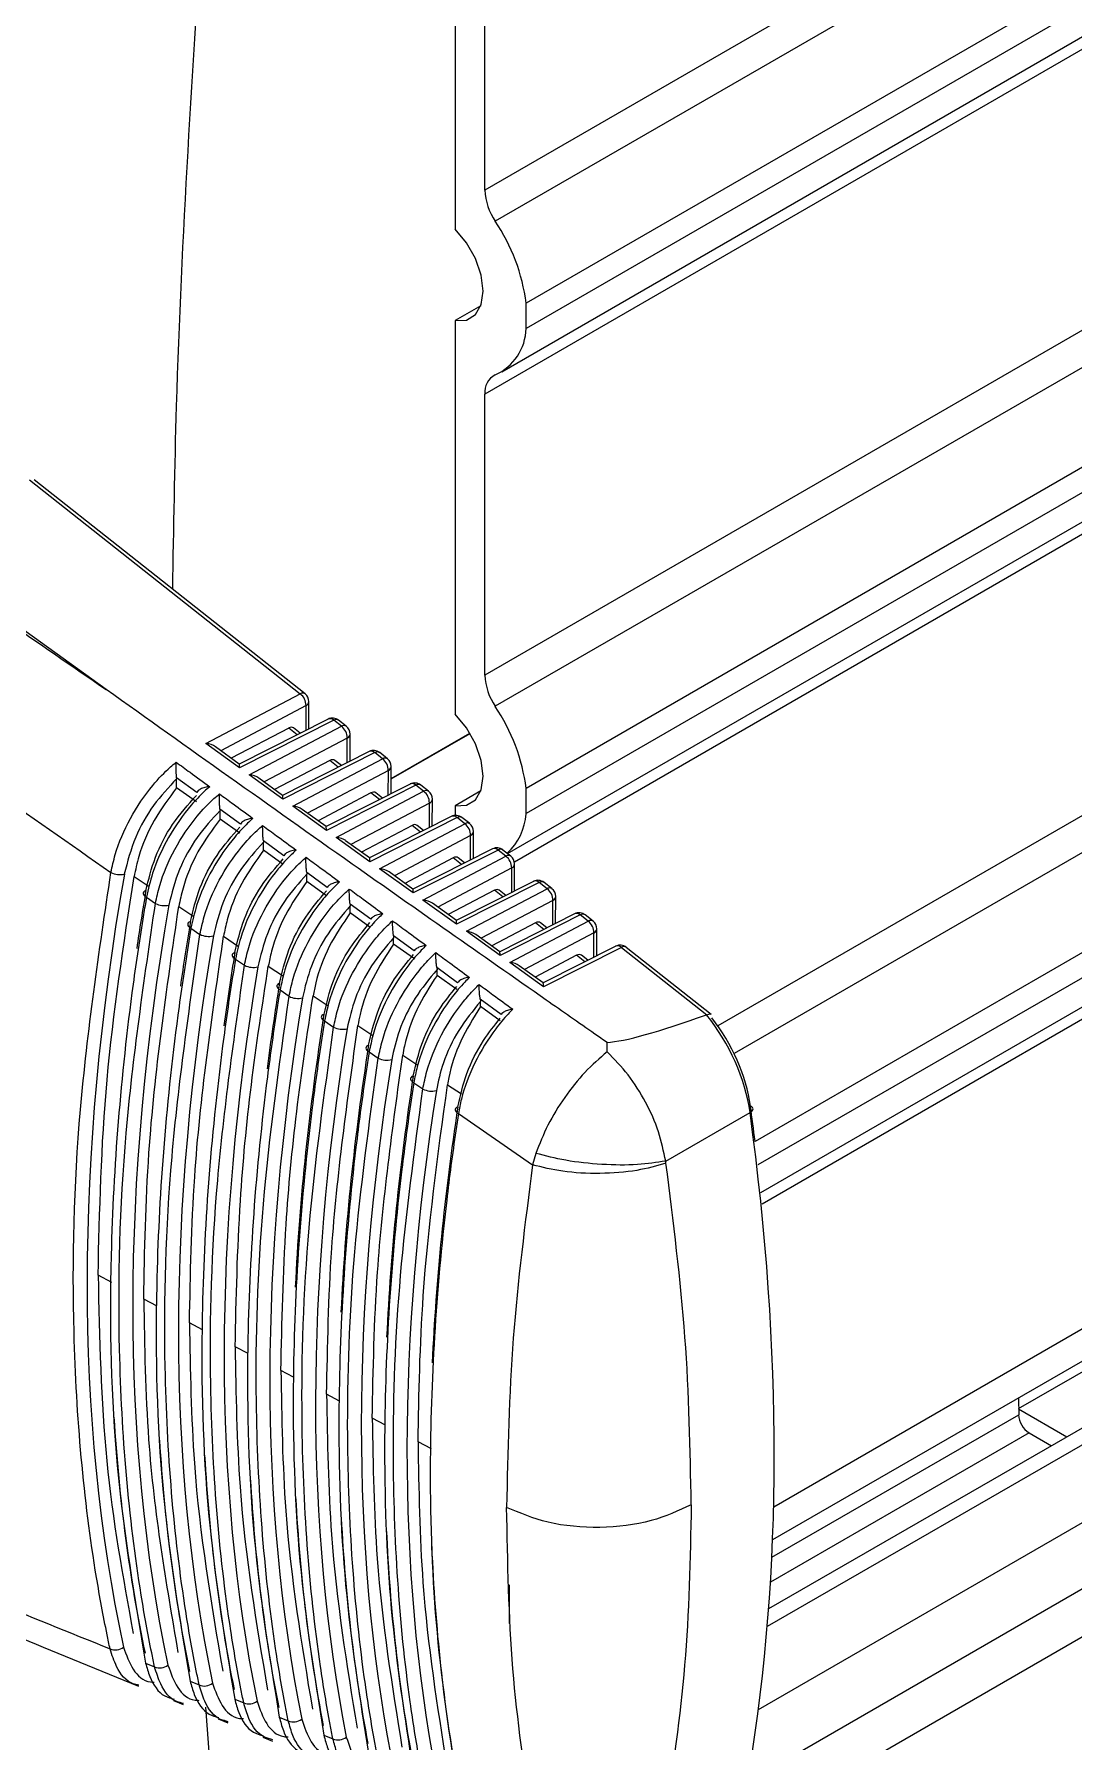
# Model space of a CAD drawing. Extents: x 7 to 135, y 3 to 97.
# Drawn here: x 19.699 to 20.749, y 7.567 to 9.292 of the extents above; entities that cross this region are included whole.
import ezdxf

# ---------------------------------------------------------------- set-up
doc = ezdxf.new("R2010")
doc.units = 0
doc.header["$MEASUREMENT"] = 0
doc.layers.add('OBJECT', color=7, linetype='CONTINUOUS')

msp = doc.modelspace()

# ---------------------------------------------------------------- linework, layer by layer
at = {"layer": 'OBJECT'}
for p, q in [((22.2294, 10.3323), (20.1542, 9.1343)), ((22.2309, 10.2957), (20.1647, 9.1029)), ((22.2413, 10.2008), (20.1959, 9.02)), ((22.2338, 10.171), (20.1959, 8.9945)), ((20.1713, 8.9508), (22.194, 10.1185)), ((22.1692, 10.0916), (20.1542, 8.9284)), ((22.1292, 9.7845), (20.1542, 8.6444)), ((22.1384, 9.7524), (20.1647, 8.613)), ((22.168, 9.6685), (20.1959, 8.5301)), ((22.168, 9.643), (20.1959, 8.5046)), ((20.1772, 8.4642), (22.1447, 9.6001)), ((22.1292, 9.5786), (20.1841, 8.4557)), ((20.1542, 9.1343), (20.1542, 9.3185)), ((22.1692, 9.3177), (20.3895, 8.2903)), ((20.1242, 9.3012), (20.1242, 9.0949)), ((22.1855, 9.2897), (20.4059, 8.2624)), ((22.2338, 9.2166), (20.4271, 8.1736)), ((22.2413, 9.1954), (20.43, 8.1498)), ((20.433, 8.122), (22.235, 9.1623)), ((22.2294, 9.1465), (20.4342, 8.1102)), ((20.1959, 8.9945), (20.1959, 9.02)), ((20.15, 9.0174), (20.1242, 9.0025)), ((20.1242, 9.0025), (20.1242, 8.605)), ((20.1542, 8.6444), (20.1542, 8.9284)), ((22.3821, 8.9221), (20.446, 7.8044)), ((22.4017, 8.9008), (20.4448, 7.7711)), ((20.6932, 7.9038), (22.4043, 8.8916)), ((19.6942, 8.8416), (19.9678, 8.6256)), ((19.9727, 8.6256), (19.699, 8.8417)), ((19.7717, 8.63), (19.5677, 8.777)), ((19.8725, 8.5754), (19.9678, 8.6256)), ((19.9737, 8.6137), (19.8874, 8.5682)), ((19.9737, 8.5889), (19.9737, 8.6137)), ((19.9765, 8.5903), (19.9765, 8.6178)), ((19.9561, 8.5911), (19.8981, 8.5606)), ((19.9958, 8.6001), (19.9062, 8.5547)), ((20.0016, 8.5989), (19.9065, 8.5509)), ((19.9163, 8.5438), (20.0093, 8.5928)), ((19.9647, 8.5843), (19.9561, 8.5911)), ((19.9678, 8.5859), (19.961, 8.5912)), ((20.0093, 8.5928), (20.0016, 8.5989)), ((20.0143, 8.5928), (20.0065, 8.599)), ((19.9065, 8.5509), (19.8725, 8.5754)), ((19.9062, 8.5547), (19.8821, 8.5721)), ((20.0152, 8.5809), (19.9313, 8.5367)), ((20.0152, 8.5561), (20.0152, 8.5809)), ((20.0181, 8.5576), (20.0181, 8.585)), ((20.0596, 8.54), (20.1391, 8.5859)), ((20.0596, 8.5397), (20.1392, 8.5857)), ((19.9976, 8.5583), (19.9419, 8.529)), ((20.0373, 8.5673), (19.95, 8.5231)), ((20.0431, 8.5662), (19.9503, 8.5193)), ((19.9602, 8.5122), (20.0509, 8.56)), ((20.0062, 8.5516), (19.9976, 8.5583)), ((20.0093, 8.5531), (20.0026, 8.5584)), ((20.0509, 8.56), (20.0431, 8.5662)), ((20.0558, 8.56), (20.048, 8.5662)), ((19.8634, 8.526), (19.8429, 8.5409)), ((19.8429, 8.5308), (19.8429, 8.5398)), ((19.9503, 8.5193), (19.9163, 8.5438)), ((19.95, 8.5231), (19.9259, 8.5405)), ((20.0568, 8.5481), (19.9751, 8.5051)), ((20.0567, 8.5234), (20.0568, 8.5481)), ((20.0596, 8.5248), (20.0596, 8.5522)), ((19.8629, 8.5164), (19.8429, 8.5308)), ((20.0392, 8.5255), (19.9858, 8.4974)), ((20.0788, 8.5345), (19.9938, 8.4916)), ((20.0846, 8.5334), (19.9942, 8.4877)), ((20.004, 8.4806), (20.0924, 8.5272)), ((20.0477, 8.5188), (20.0392, 8.5255)), ((20.0508, 8.5203), (20.0441, 8.5256)), ((20.0924, 8.5272), (20.0846, 8.5334)), ((20.0974, 8.5273), (20.0895, 8.5334)), ((20.15, 8.5275), (20.1242, 8.5126)), ((20.1959, 8.5046), (20.1959, 8.5301)), ((19.9073, 8.494), (19.8867, 8.5091)), ((19.8868, 8.4992), (19.8868, 8.5078)), ((19.9942, 8.4877), (19.9602, 8.5122)), ((19.9939, 8.4915), (19.9698, 8.5089)), ((20.0983, 8.5153), (20.0189, 8.4735)), ((20.0983, 8.4906), (20.0983, 8.5153)), ((20.1011, 8.4921), (20.1012, 8.5194)), ((20.1242, 8.5126), (20.1242, 8.5028)), ((19.9067, 8.4848), (19.8868, 8.4992)), ((20.0807, 8.4928), (20.0296, 8.4658)), ((20.1203, 8.5018), (20.0377, 8.46)), ((20.1261, 8.5006), (20.038, 8.4561)), ((20.0479, 8.449), (20.1339, 8.4944)), ((20.0892, 8.486), (20.0807, 8.4928)), ((20.0923, 8.4876), (20.0857, 8.4928)), ((20.1339, 8.4944), (20.1261, 8.5006)), ((20.1389, 8.4945), (20.131, 8.5007)), ((20.1427, 8.4593), (20.1427, 8.4866)), ((19.9512, 8.4621), (19.9305, 8.4771)), ((19.9306, 8.4676), (19.9306, 8.4757)), ((20.038, 8.4561), (20.004, 8.4806)), ((20.0377, 8.46), (20.0136, 8.4773)), ((20.1398, 8.4826), (20.0628, 8.4419)), ((20.1618, 8.469), (20.0815, 8.4284)), ((20.1676, 8.4679), (20.0818, 8.4245)), ((20.1398, 8.4579), (20.1398, 8.4826)), ((20.1755, 8.4616), (20.1676, 8.4679)), ((20.1804, 8.4617), (20.1725, 8.4679)), ((19.9506, 8.4532), (19.9306, 8.4676)), ((20.1222, 8.46), (20.0734, 8.4342)), ((20.0917, 8.4174), (20.1755, 8.4616)), ((20.1307, 8.4533), (20.1222, 8.46)), ((20.1338, 8.4548), (20.1272, 8.46)), ((20.1842, 8.4266), (20.1842, 8.4538)), ((19.7999, 8.4411), (19.8152, 8.4309)), ((19.9951, 8.4301), (19.9743, 8.4452)), ((19.9744, 8.436), (19.9744, 8.4436)), ((19.9944, 8.4216), (19.9744, 8.436)), ((20.0818, 8.4245), (20.0479, 8.449)), ((20.0816, 8.4284), (20.0574, 8.4458)), ((20.1814, 8.4498), (20.1066, 8.4103)), ((20.2033, 8.4362), (20.1253, 8.3968)), ((20.2091, 8.4351), (20.1257, 8.3929)), ((20.1813, 8.4251), (20.1814, 8.4498)), ((20.217, 8.4288), (20.2091, 8.4351)), ((20.222, 8.4289), (20.214, 8.4352)), ((19.8125, 8.4203), (19.8215, 8.414)), ((20.1257, 8.3929), (20.0917, 8.4174)), ((20.1638, 8.4272), (20.1173, 8.4026)), ((20.1355, 8.3859), (20.217, 8.4288)), ((20.2229, 8.417), (20.1504, 8.3787)), ((20.1722, 8.4205), (20.1638, 8.4272)), ((20.1753, 8.4221), (20.1687, 8.4272)), ((20.2229, 8.3924), (20.2229, 8.417)), ((20.2257, 8.3938), (20.2258, 8.421)), ((19.8451, 8.4109), (19.8603, 8.4007)), ((20.0389, 8.3981), (20.0181, 8.4132)), ((20.0183, 8.4045), (20.0183, 8.4115)), ((20.0382, 8.3901), (20.0183, 8.4045)), ((20.1254, 8.3968), (20.1013, 8.4142)), ((20.2448, 8.4035), (20.1692, 8.3652)), ((20.2506, 8.4023), (20.1695, 8.3614)), ((20.2586, 8.396), (20.2506, 8.4023)), ((20.2635, 8.3961), (20.2555, 8.4024)), ((19.8574, 8.389), (19.8665, 8.3827)), ((20.1695, 8.3614), (20.1355, 8.3859)), ((20.1692, 8.3652), (20.1451, 8.3826)), ((20.2053, 8.3944), (20.1611, 8.3711)), ((20.1794, 8.3543), (20.2586, 8.396)), ((20.2644, 8.3842), (20.1943, 8.3472)), ((20.2137, 8.3877), (20.2053, 8.3944)), ((20.2168, 8.3893), (20.2103, 8.3944)), ((20.2644, 8.3596), (20.2644, 8.3842)), ((20.2673, 8.3611), (20.2673, 8.3882)), ((19.8903, 8.3808), (19.9055, 8.3706)), ((20.0828, 8.366), (20.0619, 8.3812)), ((20.0621, 8.3729), (20.0621, 8.3793)), ((20.0821, 8.3585), (20.0621, 8.3729)), ((20.2863, 8.3707), (20.213, 8.3336)), ((20.2921, 8.3696), (20.2133, 8.3298)), ((20.2921, 8.3696), (20.3782, 8.3015)), ((20.3828, 8.3019), (20.297, 8.3696)), ((19.9024, 8.3578), (19.9115, 8.3515)), ((19.9355, 8.3507), (19.9507, 8.3406)), ((20.1267, 8.3339), (20.1057, 8.3492)), ((20.1059, 8.3413), (20.1059, 8.3471)), ((20.2133, 8.3298), (20.1794, 8.3543)), ((20.2131, 8.3336), (20.1889, 8.351)), ((20.2469, 8.3616), (20.2049, 8.3395)), ((20.2552, 8.355), (20.2469, 8.3616)), ((20.2583, 8.3565), (20.2518, 8.3616)), ((20.1259, 8.3269), (20.1059, 8.3413)), ((19.9474, 8.3266), (19.9565, 8.3202)), ((19.9807, 8.3206), (19.9959, 8.3106)), ((20.1706, 8.3018), (20.1496, 8.3172)), ((20.1498, 8.3097), (20.1498, 8.3149)), ((19.9924, 8.2953), (20.0015, 8.289)), ((20.1697, 8.2953), (20.1498, 8.3097)), ((20.3782, 8.3015), (20.378, 8.3014)), ((20.026, 8.2907), (20.0411, 8.2807)), ((20.0374, 8.2641), (20.0466, 8.2578)), ((20.2776, 8.2641), (20.2776, 8.2735)), ((20.0712, 8.2608), (20.0865, 8.2506)), ((20.0824, 8.2329), (20.0916, 8.2266)), ((20.1165, 8.2309), (20.1305, 8.2217)), ((20.1275, 8.2017), (20.2024, 8.15)), ((20.3368, 8.1537), (20.422, 8.2029)), ((20.2057, 8.1615), (20.2024, 8.15)), ((20.3371, 8.1516), (20.3368, 8.1537)), ((19.7776, 8.0311), (19.7636, 8.0384)), ((19.8234, 8.0072), (19.8097, 8.0144)), ((19.8692, 7.9834), (19.8559, 7.9903)), ((19.915, 7.9595), (19.902, 7.9663)), ((19.9608, 7.9356), (19.9482, 7.9422)), ((20.0073, 7.9114), (19.9944, 7.9182)), ((20.693, 7.9144), (20.6933, 7.8975)), ((20.6932, 7.9034), (20.7418, 7.8752)), ((20.0538, 7.8872), (20.0405, 7.8941)), ((20.7982, 7.8907), (20.4393, 7.6836)), ((20.7731, 7.8932), (20.4408, 7.7014)), ((20.444, 7.7536), (20.6933, 7.8975)), ((20.1003, 7.863), (20.0867, 7.8701)), ((20.7038, 7.8793), (20.4426, 7.7285)), ((20.7038, 7.8793), (20.7263, 7.8663)), ((20.4304, 7.5999), (20.8659, 7.8514)), ((20.4178, 7.5258), (20.8648, 7.7838)), ((20.0677, 7.2753), (20.8337, 7.7176)), ((20.1792, 7.6869), (20.1792, 7.7258)), ((19.8116, 7.6466), (19.8207, 7.6429)), ((19.8566, 7.6284), (19.8657, 7.6247)), ((19.8399, 7.6089), (19.8495, 7.605)), ((19.9016, 7.6102), (19.9107, 7.6066)), ((19.8847, 7.4307), (19.8725, 7.6022)), ((19.885, 7.5904), (19.8946, 7.5865)), ((19.9466, 7.5921), (19.9557, 7.5884)), ((19.9301, 7.572), (19.9397, 7.568)), ((19.9916, 7.5739), (20.0007, 7.5702))]:
    msp.add_line(p, q, dxfattribs=at)
at = {"layer": 'OBJECT', "flags": 128}
for points in [[(20.1242, 9.0025), (20.1356, 9.003), (20.1447, 9.0086), (20.1505, 9.0187), (20.1524, 9.0324), (20.1505, 9.0484), (20.1447, 9.0651), (20.1356, 9.0812), (20.1242, 9.0949)], [(20.1242, 8.5126), (20.1356, 8.5131), (20.1447, 8.5187), (20.1505, 8.5288), (20.1524, 8.5424), (20.1505, 8.5584), (20.1447, 8.5752), (20.1356, 8.5912), (20.1242, 8.605)], [(19.8119, 8.4268), (19.8106, 8.4263), (19.8097, 8.4256), (19.8092, 8.4248), (19.8091, 8.4239), (19.8094, 8.423), (19.8101, 8.422), (19.8111, 8.4211), (19.8125, 8.4203)], [(19.8568, 8.3956), (19.8556, 8.395), (19.8547, 8.3943), (19.8542, 8.3935), (19.8541, 8.3927), (19.8543, 8.3917), (19.855, 8.3908), (19.8561, 8.3899), (19.8574, 8.389)], [(19.9018, 8.3644), (19.9006, 8.3638), (19.8997, 8.3631), (19.8991, 8.3623), (19.899, 8.3614), (19.8993, 8.3605), (19.9, 8.3595), (19.901, 8.3586), (19.9024, 8.3578)], [(19.9468, 8.3332), (19.9455, 8.3326), (19.9447, 8.3319), (19.9441, 8.3311), (19.944, 8.3302), (19.9443, 8.3293), (19.945, 8.3283), (19.946, 8.3274), (19.9474, 8.3266)], [(19.9918, 8.302), (19.9905, 8.3014), (19.9897, 8.3007), (19.9891, 8.2999), (19.989, 8.299), (19.9893, 8.298), (19.99, 8.2971), (19.991, 8.2962), (19.9924, 8.2953)], [(20.0368, 8.2708), (20.0356, 8.2702), (20.0347, 8.2695), (20.0342, 8.2687), (20.034, 8.2678), (20.0343, 8.2668), (20.035, 8.2659), (20.036, 8.265), (20.0374, 8.2641)], [(20.0819, 8.2396), (20.0806, 8.2391), (20.0797, 8.2383), (20.0792, 8.2375), (20.0791, 8.2366), (20.0794, 8.2356), (20.08, 8.2347), (20.0811, 8.2338), (20.0824, 8.2329)], [(20.422, 8.2029), (20.4232, 8.2037), (20.4241, 8.2046), (20.4247, 8.2055), (20.425, 8.2064), (20.4249, 8.2072), (20.4244, 8.208), (20.4236, 8.2088), (20.4225, 8.2093)], [(20.1269, 8.2085), (20.1257, 8.2079), (20.1248, 8.2072), (20.1243, 8.2063), (20.1241, 8.2054), (20.1244, 8.2045), (20.1251, 8.2035), (20.1261, 8.2026), (20.1275, 8.2017)]]:
    msp.add_lwpolyline(points, dxfattribs=at)
at = {"layer": 'OBJECT'}
for centre, radius, start, end in [((20.2136, 9.1366), 0.0594, 182.2569, 214.5658), ((20.0063, 8.9959), 0.1911, 7.2609, 34.0711), ((20.1432, 8.9959), 0.0527, 293.9676, 358.5322), ((20.173, 8.9307), 0.0189, 116.0881, 187.1141), ((20.2136, 8.6467), 0.0594, 182.2569, 214.5658), ((19.9703, 8.6218), 0.00458, 57.7417, 123.2928), ((19.9588, 8.6137), 0.0148, 359.9389, 52.9036), ((19.9665, 8.6178), 0.01, 359.9378, 51.7087), ((19.9716, 8.6182), 0.00492, 294.4234, 354.9195), ((20.0063, 8.5059), 0.1911, 7.2609, 34.0711), ((20.0003, 8.5911), 0.01, 51.7087, 116.8251), ((19.9978, 8.5951), 0.00537, 45.8834, 112.0816), ((20.0041, 8.5951), 0.00458, 57.7417, 123.2928), ((20.0118, 8.589), 0.00458, 57.7417, 123.2928), ((20.0004, 8.581), 0.0148, 359.9389, 52.9036), ((20.0081, 8.585), 0.01, 359.9378, 51.7087), ((20.0132, 8.5854), 0.00492, 294.4234, 354.9195), ((20.0418, 8.5584), 0.01, 51.7087, 116.8251), ((20.0393, 8.5623), 0.00537, 45.8834, 112.0816), ((20.0456, 8.5623), 0.00458, 57.7417, 123.2928), ((20.0534, 8.5562), 0.00458, 57.7417, 123.2928), ((20.0419, 8.5482), 0.0148, 359.9389, 52.9036), ((20.0496, 8.5522), 0.01, 359.9378, 51.7087), ((20.0547, 8.5526), 0.00492, 294.4234, 354.9195), ((20.0833, 8.5256), 0.01, 51.7087, 116.8251), ((20.0808, 8.5296), 0.00537, 45.8834, 112.0816), ((20.0871, 8.5296), 0.00458, 57.7417, 123.2928), ((20.0949, 8.5234), 0.00458, 57.7417, 123.2928), ((20.0834, 8.5154), 0.0148, 359.9389, 52.9036), ((20.0912, 8.5194), 0.01, 359.9378, 51.7087), ((20.0963, 8.5198), 0.00492, 294.4234, 354.9195), ((20.1248, 8.4928), 0.01, 51.7087, 116.8251), ((20.1367, 8.5084), 0.0593, 312.3768, 356.2662), ((20.1223, 8.4968), 0.00537, 45.8834, 112.0816), ((20.1286, 8.4968), 0.00458, 57.7417, 123.2928), ((20.1365, 8.4906), 0.00458, 57.7417, 123.2928), ((20.125, 8.4826), 0.0148, 359.9389, 52.9036), ((20.1327, 8.4866), 0.01, 359.9378, 51.7087), ((20.1378, 8.487), 0.00492, 294.4234, 354.9195), ((20.1663, 8.4601), 0.01, 51.7087, 116.8251), ((20.1638, 8.464), 0.00537, 45.8834, 112.0816), ((20.1701, 8.464), 0.00458, 57.7417, 123.2928), ((20.178, 8.4578), 0.00458, 57.7417, 123.2928), ((20.1665, 8.4498), 0.0148, 359.9389, 52.9036), ((20.1742, 8.4538), 0.01, 359.9378, 51.7087), ((20.1793, 8.4542), 0.00492, 294.4234, 354.9195), ((19.7856, 8.4625), 0.0195, 242.4113, 283.3528), ((20.2078, 8.4273), 0.01, 51.7087, 116.8251), ((20.2053, 8.4313), 0.00537, 45.8834, 112.0816), ((20.2116, 8.4313), 0.00458, 57.7417, 123.2928), ((20.2195, 8.425), 0.00458, 57.7417, 123.2928), ((20.2081, 8.417), 0.0148, 359.9389, 52.9036), ((20.2158, 8.421), 0.01, 359.9378, 51.7087), ((20.2209, 8.4214), 0.00492, 294.4234, 354.9195), ((19.8305, 8.4312), 0.0194, 242.4396, 283.5774), ((20.2493, 8.3945), 0.01, 51.7087, 116.8251), ((20.2468, 8.3985), 0.00537, 45.8834, 112.0816), ((20.2531, 8.3985), 0.00458, 57.7417, 123.2928), ((19.8754, 8.3999), 0.0193, 242.468, 283.8021), ((20.2611, 8.3922), 0.00458, 57.7417, 123.2928), ((20.2496, 8.3842), 0.0148, 359.9389, 52.9036), ((20.2573, 8.3882), 0.01, 359.9378, 51.7087), ((20.2624, 8.3887), 0.00492, 294.4234, 354.9195), ((20.2908, 8.3618), 0.01, 51.7087, 116.8251), ((20.2883, 8.3656), 0.00552, 46.9132, 111.0518), ((20.2946, 8.3656), 0.00473, 58.9192, 122.1153), ((19.9204, 8.3685), 0.0192, 242.4966, 284.0268), ((19.9653, 8.3372), 0.0192, 242.5254, 284.2516), ((20.0103, 8.3059), 0.0191, 242.5544, 284.4765), ((20.0553, 8.2746), 0.019, 242.5835, 284.7015), ((20.1003, 8.2433), 0.0189, 242.6129, 284.9265), ((20.7163, 7.8987), 0.0231, 183.1481, 237.2648), ((19.781, 7.6733), 0.0132, 246.563, 308.7848), ((19.8259, 7.6551), 0.0132, 246.531, 308.613), ((19.871, 7.6369), 0.0133, 246.499, 308.4404), ((19.916, 7.6188), 0.0133, 246.4667, 308.2671), ((19.961, 7.6006), 0.0133, 246.4344, 308.0931), ((20.0061, 7.5825), 0.0134, 246.4019, 307.9183)]:
    msp.add_arc(centre, radius, start, end, dxfattribs=at)
for centre, major_axis, ratio, start_param, end_param in [((18.1851, 11.666), (13.5326, -9.6672), 0.0947, 4.88167, 4.897182), ((19.9557, 8.5827), (0.00495, 0.00879), 0.567388, 6.19444, 7.004698), ((19.8713, 8.5676), (0.0141, -0.001), 0.559131, 0.734034, 1.521546), ((19.9053, 8.5431), (0.0009, 0.0117), 0.072543, 5.451595, 6.239108), ((19.9972, 8.5499), (0.00495, 0.00879), 0.567388, 6.19444, 7.004698), ((19.9151, 8.536), (0.0141, -0.001), 0.559131, 0.734034, 1.521546), ((19.9491, 8.5115), (0.0009, 0.0117), 0.072543, 5.451595, 6.239108), ((20.0387, 8.5171), (0.00495, 0.00879), 0.567388, 6.19444, 7.004698), ((19.9589, 8.5044), (0.0141, -0.001), 0.559131, 0.734034, 1.521546), ((19.9929, 8.4799), (0.0009, 0.0117), 0.072543, 5.451595, 6.239108), ((20.0803, 8.4843), (0.00495, 0.00879), 0.567388, 6.19444, 7.004698), ((20.0028, 8.4728), (0.0141, -0.001), 0.559131, 0.734034, 1.521546), ((20.0368, 8.4483), (0.0009, 0.0117), 0.072543, 5.451595, 6.239108), ((20.1218, 8.4515), (0.00495, 0.00879), 0.567388, 6.19444, 7.004698), ((21.3342, 8.9294), (1.1254, 1.9108), 0.581674, 2.143779, 2.57857), ((20.0466, 8.4412), (0.0141, -0.001), 0.559131, 0.734034, 1.521546), ((21.3298, 8.9337), (1.0961, 1.9271), 0.571597, 2.137942, 2.167888), ((20.0806, 8.4167), (0.0009, 0.0117), 0.072543, 5.451595, 6.239108), ((20.0904, 8.4096), (0.0141, -0.001), 0.559131, 0.734034, 1.521546), ((20.1634, 8.4187), (0.00495, 0.00879), 0.567388, 6.19444, 7.004698), ((21.378, 8.9041), (1.1238, 1.908), 0.581674, 2.147142, 2.575207), ((21.3736, 8.9083), (1.0945, 1.9243), 0.571597, 2.141307, 2.174797), ((20.1244, 8.3851), (0.0009, 0.0117), 0.072543, 5.451595, 6.239108), ((20.1343, 8.378), (0.0141, -0.001), 0.559131, 0.734034, 1.521546), ((20.2049, 8.3859), (0.00495, 0.00879), 0.567388, 6.19444, 7.004698), ((21.4219, 8.8787), (1.1221, 1.9052), 0.581674, 2.150513, 2.571836), ((21.4174, 8.8829), (1.0929, 1.9214), 0.571597, 2.144679, 2.182817), ((20.1683, 8.3536), (0.0009, 0.0117), 0.072543, 5.451595, 6.239108), ((21.4657, 8.8533), (1.1205, 1.9024), 0.581674, 2.153892, 2.568457), ((20.1781, 8.3465), (0.0141, -0.001), 0.559131, 0.734034, 1.521546), ((20.2464, 8.3531), (0.00495, 0.00879), 0.567388, 6.19444, 7.004698), ((21.4613, 8.8575), (1.0913, 1.9186), 0.571597, 2.14806, 2.192557), ((20.2121, 8.322), (0.0009, 0.0117), 0.072543, 5.451595, 6.239108), ((21.5095, 8.828), (1.1188, 1.8996), 0.581674, 2.157279, 2.56507), ((21.5051, 8.8322), (1.0897, 1.9158), 0.571597, 2.151449, 2.296721), ((21.8724, 9.119), (1.6103, 0.8416), 0.05108, 3.256335, 3.497449), ((20.3426, 8.2359), (-0.0558, 0.1063), 0.548855, 4.129555, 5.066175), ((20.35, 8.2397), (-0.0508, 0.0976), 0.546207, 4.13134, 5.052874), ((21.5534, 8.8026), (1.1172, 1.8968), 0.581674, 2.160674, 2.561674), ((21.549, 8.8068), (1.0881, 1.913), 0.571597, 2.154846, 2.297144), ((21.5972, 8.7772), (1.1155, 1.894), 0.581674, 2.164077, 2.558271), ((21.5928, 8.7814), (1.0864, 1.9101), 0.571597, 2.158252, 2.297753), ((21.6411, 8.7518), (1.1139, 1.8912), 0.581674, 2.167489, 2.554859), ((18.9465, 8.828), (-1.0352, 1.9881), 0.546207, 4.113179, 4.13134), ((21.6366, 8.756), (1.0848, 1.9073), 0.571597, 2.161665, 2.298704), ((18.9391, 8.8241), (-1.0402, 1.9968), 0.546349, 3.767737, 4.131246), ((21.3298, 8.9337), (1.0961, 1.9271), 0.571597, 2.423195, 2.566972), ((21.3736, 8.9083), (1.0945, 1.9243), 0.571597, 2.422937, 2.563608), ((21.4174, 8.8829), (1.0929, 1.9214), 0.571597, 2.417818, 2.560235), ((21.4613, 8.8575), (1.0913, 1.9186), 0.571597, 2.417501, 2.556854), ((21.5051, 8.8322), (1.0897, 1.9158), 0.571597, 2.414715, 2.553465), ((21.549, 8.8068), (1.0881, 1.913), 0.571597, 2.413038, 2.550068), ((21.5928, 8.7814), (1.0864, 1.9101), 0.571597, 2.406075, 2.546663), ((21.6366, 8.756), (1.0848, 1.9073), 0.571597, 2.402273, 2.543249)]:
    msp.add_ellipse(centre, major_axis=major_axis, ratio=ratio, start_param=start_param, end_param=end_param, dxfattribs=at)
for points, knots in [([(19.839, 8.7312), (19.84, 8.7927), (19.8438, 9.0233), (19.8593, 9.26), (19.8707, 9.4336)], [0, 0, 0, 0, 0.26681, 1, 1, 1, 1]), ([(19.4803, 8.6519), (19.5377, 8.6118), (19.6363, 8.5429), (19.7352, 8.4741), (19.7766, 8.4453)], [0, 0, 0, 0, 0.581449, 1, 1, 1, 1]), ([(20.2776, 8.2735), (20.2735, 8.2763), (20.253, 8.2906), (20.1671, 8.3506), (20.0018, 8.4662), (19.8544, 8.5712), (19.7717, 8.63)], [0, 0, 0, 0, 0.024148, 0.120739, 0.507103, 1, 1, 1, 1]), ([(19.7766, 8.4453), (19.7779, 8.4512), (19.7818, 8.4692), (19.7952, 8.5004), (19.8156, 8.5306), (19.8324, 8.5482), (19.8405, 8.555), (19.8424, 8.5566)], [0, 0, 0, 0, 0.147376, 0.444496, 0.741154, 0.940222, 1, 1, 1, 1]), ([(19.8429, 8.5409), (19.8428, 8.5419), (19.8426, 8.5442), (19.8424, 8.5485), (19.8423, 8.5528), (19.8424, 8.5555), (19.8424, 8.5566), (19.8424, 8.5566)], [0, 0, 0, 0, 0.192792, 0.429646, 0.749305, 0.992256, 1, 1, 1, 1]), ([(19.8424, 8.5566), (19.8471, 8.5532), (19.8584, 8.5449), (19.8697, 8.5367), (19.8763, 8.5318)], [0, 0, 0, 0, 0.412557, 1, 1, 1, 1]), ([(19.8429, 8.5398), (19.8349, 8.5312), (19.8187, 8.5141), (19.7993, 8.4796), (19.7933, 8.456), (19.7901, 8.4436)], [0, 0, 0, 0, 0.320862, 0.641681, 1, 1, 1, 1]), ([(19.8429, 8.5409), (19.8429, 8.5409), (19.8429, 8.5405), (19.8429, 8.5401), (19.8429, 8.5398)], [0, 0, 0, 0, 0.020265, 1, 1, 1, 1]), ([(19.8429, 8.5308), (19.8349, 8.5201), (19.819, 8.4987), (19.8054, 8.4666), (19.8014, 8.4478), (19.7999, 8.4411)], [0, 0, 0, 0, 0.390004, 0.779955, 1, 1, 1, 1]), ([(19.8119, 8.4268), (19.8146, 8.4381), (19.82, 8.4606), (19.8382, 8.4954), (19.8545, 8.5137), (19.8629, 8.523)], [0, 0, 0, 0, 0.327832, 0.655734, 1, 1, 1, 1]), ([(19.8763, 8.5318), (19.8745, 8.5302), (19.8681, 8.5246), (19.8532, 8.5089), (19.8338, 8.4812), (19.8188, 8.4483), (19.8143, 8.4283), (19.8125, 8.4203)], [0, 0, 0, 0, 0.059553, 0.208066, 0.505163, 0.802607, 1, 1, 1, 1]), ([(19.8215, 8.414), (19.8228, 8.4199), (19.8267, 8.4379), (19.84, 8.4691), (19.8601, 8.499), (19.8765, 8.5164), (19.8843, 8.523), (19.8861, 8.5246)], [0, 0, 0, 0, 0.148954, 0.449261, 0.7491, 0.940502, 1, 1, 1, 1]), ([(19.8763, 8.5318), (19.8763, 8.5318), (19.8746, 8.5317), (19.8713, 8.5312), (19.8675, 8.5297), (19.8646, 8.5279), (19.8638, 8.5266), (19.8634, 8.526)], [0, 0, 0, 0, 0.0079767, 0.2990998, 0.6029168, 0.8007023, 1, 1, 1, 1]), ([(19.8861, 8.5246), (19.8908, 8.5212), (19.9021, 8.5129), (19.9134, 8.5047), (19.92, 8.4998)], [0, 0, 0, 0, 0.412528, 1, 1, 1, 1]), ([(19.8867, 8.5091), (19.8866, 8.5101), (19.8864, 8.5124), (19.8861, 8.5168), (19.8861, 8.521), (19.8861, 8.5236), (19.8861, 8.5246), (19.8861, 8.5246)], [0, 0, 0, 0, 0.197188, 0.440796, 0.768919, 0.992188, 1, 1, 1, 1]), ([(19.8868, 8.5078), (19.8787, 8.4991), (19.8627, 8.4817), (19.8438, 8.4475), (19.838, 8.4243), (19.835, 8.4123)], [0, 0, 0, 0, 0.324747, 0.649448, 1, 1, 1, 1]), ([(19.8867, 8.5091), (19.8867, 8.509), (19.8867, 8.5086), (19.8868, 8.5081), (19.8868, 8.5078)], [0, 0, 0, 0, 0.098577, 1, 1, 1, 1]), ([(19.8868, 8.4992), (19.8789, 8.4884), (19.8631, 8.4668), (19.8502, 8.4352), (19.8464, 8.417), (19.8451, 8.4109)], [0, 0, 0, 0, 0.397554, 0.795054, 1, 1, 1, 1]), ([(19.8568, 8.3956), (19.8595, 8.4068), (19.8649, 8.4294), (19.8828, 8.4638), (19.8987, 8.4819), (19.9067, 8.491)], [0, 0, 0, 0, 0.331872, 0.663815, 1, 1, 1, 1]), ([(19.92, 8.4998), (19.9182, 8.4982), (19.9119, 8.4925), (19.8971, 8.4766), (19.8779, 8.4488), (19.8634, 8.4162), (19.8591, 8.3966), (19.8574, 8.389)], [0, 0, 0, 0, 0.059276, 0.209421, 0.509831, 0.810598, 1, 1, 1, 1]), ([(19.8665, 8.3827), (19.8678, 8.3887), (19.8716, 8.4067), (19.8848, 8.4378), (19.9046, 8.4674), (19.9206, 8.4845), (19.928, 8.491), (19.9298, 8.4926)], [0, 0, 0, 0, 0.150605, 0.454244, 0.75741, 0.940779, 1, 1, 1, 1]), ([(19.92, 8.4998), (19.92, 8.4998), (19.9185, 8.4997), (19.9153, 8.4992), (19.9114, 8.4978), (19.9086, 8.496), (19.9077, 8.4947), (19.9073, 8.494)], [0, 0, 0, 0, 0.0080605, 0.2827252, 0.5938025, 0.7961233, 1, 1, 1, 1]), ([(19.9298, 8.4926), (19.9345, 8.4892), (19.9458, 8.4809), (19.9571, 8.4726), (19.9637, 8.4678)], [0, 0, 0, 0, 0.4124967, 1, 1, 1, 1]), ([(19.9305, 8.4771), (19.9304, 8.4782), (19.9301, 8.4805), (19.9299, 8.485), (19.9298, 8.4892), (19.9298, 8.4917), (19.9298, 8.4926), (19.9298, 8.4926)], [0, 0, 0, 0, 0.2018346, 0.4525474, 0.789382, 0.9921173, 1, 1, 1, 1]), ([(19.9306, 8.4757), (19.9226, 8.4669), (19.9067, 8.4493), (19.8884, 8.4153), (19.8829, 8.3927), (19.88, 8.3811)], [0, 0, 0, 0, 0.328834, 0.657619, 1, 1, 1, 1]), ([(19.9637, 8.4678), (19.962, 8.4662), (19.9557, 8.4604), (19.941, 8.4444), (19.9221, 8.4163), (19.908, 8.384), (19.9039, 8.3649), (19.9024, 8.3578)], [0, 0, 0, 0, 0.059002, 0.210856, 0.514734, 0.81898, 1, 1, 1, 1]), ([(19.9305, 8.4771), (19.9305, 8.4771), (19.9306, 8.4766), (19.9306, 8.4761), (19.9306, 8.4757)], [0, 0, 0, 0, 0.162033, 1, 1, 1, 1]), ([(19.9637, 8.4678), (19.9637, 8.4678), (19.9626, 8.4677), (19.9598, 8.4673), (19.9559, 8.466), (19.9526, 8.4642), (19.9516, 8.4627), (19.9512, 8.4621)], [0, 0, 0, 0, 0.00815, 0.206907, 0.537753, 0.791262, 1, 1, 1, 1]), ([(19.9306, 8.4676), (19.9228, 8.4567), (19.9073, 8.4349), (19.895, 8.4038), (19.8914, 8.3863), (19.8903, 8.3808)], [0, 0, 0, 0, 0.405542, 0.811028, 1, 1, 1, 1]), ([(19.9018, 8.3644), (19.9044, 8.3756), (19.9098, 8.3982), (19.9274, 8.4321), (19.9429, 8.4501), (19.9506, 8.4589)], [0, 0, 0, 0, 0.336123, 0.672318, 1, 1, 1, 1]), ([(19.9115, 8.3515), (19.9127, 8.3574), (19.9166, 8.3754), (19.9297, 8.4066), (19.9492, 8.4358), (19.9648, 8.4527), (19.9718, 8.459), (19.9736, 8.4606)], [0, 0, 0, 0, 0.152333, 0.459461, 0.766109, 0.941054, 1, 1, 1, 1]), ([(19.9743, 8.4452), (19.9742, 8.4463), (19.9739, 8.4487), (19.9736, 8.4532), (19.9735, 8.4573), (19.9736, 8.4597), (19.9736, 8.4605), (19.9736, 8.4606)], [0, 0, 0, 0, 0.2067476, 0.4649333, 0.8107217, 0.9920436, 1, 1, 1, 1]), ([(19.9736, 8.4606), (19.9782, 8.4572), (19.9895, 8.4489), (20.0008, 8.4406), (20.0075, 8.4357)], [0, 0, 0, 0, 0.412464, 1, 1, 1, 1]), ([(19.7757, 7.6611), (19.7747, 7.6659), (19.7697, 7.6896), (19.7509, 7.7913), (19.7353, 7.9649), (19.7409, 8.2048), (19.7646, 8.3647), (19.7766, 8.4453)], [0, 0, 0, 0, 0.020664, 0.10333, 0.434805, 0.715264, 1, 1, 1, 1]), ([(19.7636, 8.0384), (19.7651, 8.1036), (19.7682, 8.2338), (19.7894, 8.372), (19.7999, 8.441)], [0, 0, 0, 0, 0.500491, 1, 1, 1, 1]), ([(19.9744, 8.4436), (19.9665, 8.4347), (19.9507, 8.4169), (19.933, 8.3832), (19.9277, 8.361), (19.925, 8.3499)], [0, 0, 0, 0, 0.3331372, 0.6662238, 1, 1, 1, 1]), ([(19.9744, 8.436), (19.9668, 8.425), (19.9514, 8.403), (19.9399, 8.3725), (19.9365, 8.3556), (19.9355, 8.3507)], [0, 0, 0, 0, 0.414011, 0.827964, 1, 1, 1, 1]), ([(20.0075, 8.4357), (20.0058, 8.4341), (19.9995, 8.4283), (19.985, 8.4121), (19.9662, 8.3838), (19.9527, 8.3519), (19.9488, 8.3333), (19.9474, 8.3266)], [0, 0, 0, 0, 0.0587313, 0.2123743, 0.5198866, 0.8277774, 1, 1, 1, 1]), ([(19.9743, 8.4452), (19.9743, 8.4451), (19.9744, 8.4445), (19.9744, 8.444), (19.9744, 8.4436)], [0, 0, 0, 0, 0.214161, 1, 1, 1, 1]), ([(20.0075, 8.4357), (20.0074, 8.4357), (20.0064, 8.4356), (20.0037, 8.4352), (19.9999, 8.434), (19.9965, 8.4322), (19.9955, 8.4307), (19.9951, 8.4301)], [0, 0, 0, 0, 0.008242, 0.187016, 0.525647, 0.786187, 1, 1, 1, 1]), ([(19.8125, 8.4203), (19.8115, 8.4144), (19.8065, 8.3849), (19.7881, 8.2617), (19.773, 8.072), (19.7783, 7.842), (19.8005, 7.712), (19.8116, 7.6466)], [0, 0, 0, 0, 0.020946, 0.104745, 0.440757, 0.718361, 1, 1, 1, 1]), ([(19.9468, 8.3332), (19.9494, 8.3444), (19.9547, 8.3669), (19.972, 8.4005), (19.9871, 8.4182), (19.9944, 8.4268)], [0, 0, 0, 0, 0.340601, 0.681276, 1, 1, 1, 1]), ([(19.9565, 8.3202), (19.9577, 8.3262), (19.9615, 8.3441), (19.9746, 8.3753), (19.9937, 8.4042), (20.0089, 8.4208), (20.0156, 8.4269), (20.0173, 8.4285)], [0, 0, 0, 0, 0.1541433, 0.4649259, 0.7752227, 0.941326, 1, 1, 1, 1]), ([(20.0173, 8.4285), (20.022, 8.4251), (20.0333, 8.4168), (20.0446, 8.4085), (20.0512, 8.4036)], [0, 0, 0, 0, 0.41243, 1, 1, 1, 1]), ([(20.0181, 8.4132), (20.018, 8.4143), (20.0177, 8.4168), (20.0174, 8.4214), (20.0173, 8.4254), (20.0173, 8.4278), (20.0173, 8.4285), (20.0173, 8.4285)], [0, 0, 0, 0, 0.211945, 0.477991, 0.832968, 0.991967, 1, 1, 1, 1]), ([(19.8207, 7.6429), (19.8197, 7.6477), (19.8147, 7.6714), (19.7963, 7.7734), (19.7814, 7.9454), (19.7874, 8.1809), (19.8101, 8.3359), (19.8215, 8.414)], [0, 0, 0, 0, 0.021019, 0.105105, 0.442277, 0.719147, 1, 1, 1, 1]), ([(19.8097, 8.0144), (19.8106, 8.0632), (19.813, 8.191), (19.8328, 8.3269), (19.8451, 8.4109)], [0, 0, 0, 0, 0.38188, 1, 1, 1, 1]), ([(20.0183, 8.4115), (20.0104, 8.4024), (19.9948, 8.3844), (19.9776, 8.351), (19.9725, 8.3293), (19.97, 8.3187)], [0, 0, 0, 0, 0.3376749, 0.6752967, 1, 1, 1, 1]), ([(20.0183, 8.4045), (20.0107, 8.3933), (19.9956, 8.3711), (19.9847, 8.3412), (19.9816, 8.325), (19.9807, 8.3206)], [0, 0, 0, 0, 0.423011, 0.845963, 1, 1, 1, 1]), ([(20.0512, 8.4036), (20.0495, 8.402), (20.0434, 8.3961), (20.0289, 8.3797), (20.0104, 8.3512), (19.9974, 8.3198), (19.9937, 8.3016), (19.9924, 8.2953)], [0, 0, 0, 0, 0.058463, 0.213983, 0.525307, 0.837021, 1, 1, 1, 1]), ([(20.0181, 8.4132), (20.0182, 8.4131), (20.0182, 8.4125), (20.0182, 8.4119), (20.0183, 8.4115)], [0, 0, 0, 0, 0.25744, 1, 1, 1, 1]), ([(20.0512, 8.4036), (20.0511, 8.4036), (20.0503, 8.4035), (20.0476, 8.4031), (20.0439, 8.402), (20.0405, 8.4001), (20.0394, 8.3987), (20.0389, 8.3981)], [0, 0, 0, 0, 0.008339, 0.166404, 0.51297, 0.780848, 1, 1, 1, 1]), ([(19.8574, 8.389), (19.8564, 8.3831), (19.8516, 8.3537), (19.8335, 8.2306), (19.8191, 8.0434), (19.8247, 7.8182), (19.8459, 7.6919), (19.8566, 7.6284)], [0, 0, 0, 0, 0.021311, 0.106567, 0.448429, 0.72234, 1, 1, 1, 1]), ([(19.8657, 7.6247), (19.8647, 7.6295), (19.8598, 7.6533), (19.8417, 7.7556), (19.8276, 7.9258), (19.8339, 8.157), (19.8556, 8.3072), (19.8665, 8.3827)], [0, 0, 0, 0, 0.021386, 0.106942, 0.450006, 0.723153, 1, 1, 1, 1]), ([(19.9918, 8.302), (19.9944, 8.3132), (19.9996, 8.3357), (20.0166, 8.3688), (20.0313, 8.3864), (20.0382, 8.3946)], [0, 0, 0, 0, 0.345325, 0.690725, 1, 1, 1, 1]), ([(20.0015, 8.289), (20.0028, 8.2949), (20.0065, 8.3129), (20.0195, 8.3441), (20.0383, 8.3726), (20.053, 8.3889), (20.0593, 8.3948), (20.061, 8.3964)], [0, 0, 0, 0, 0.1560419, 0.4706578, 0.7847809, 0.941595, 1, 1, 1, 1]), ([(20.061, 8.3964), (20.0657, 8.393), (20.077, 8.3847), (20.0883, 8.3764), (20.0949, 8.3715)], [0, 0, 0, 0, 0.412394, 1, 1, 1, 1]), ([(20.0619, 8.3812), (20.0618, 8.3824), (20.0615, 8.3848), (20.0611, 8.3896), (20.061, 8.3935), (20.061, 8.3957), (20.061, 8.3964), (20.061, 8.3964)], [0, 0, 0, 0, 0.217446, 0.491759, 0.85615, 0.991886, 1, 1, 1, 1]), ([(19.8559, 7.9903), (19.8568, 8.0391), (19.8591, 8.165), (19.8785, 8.2988), (19.8903, 8.3808)], [0, 0, 0, 0, 0.387367, 1, 1, 1, 1]), ([(20.0621, 8.3793), (20.0543, 8.3702), (20.0388, 8.3519), (20.0223, 8.3189), (20.0174, 8.2976), (20.0151, 8.2875)], [0, 0, 0, 0, 0.3424657, 0.6848756, 1, 1, 1, 1]), ([(20.0621, 8.3729), (20.0547, 8.3616), (20.0398, 8.3392), (20.0296, 8.31), (20.0267, 8.2944), (20.026, 8.2907)], [0, 0, 0, 0, 0.432601, 0.86514, 1, 1, 1, 1]), ([(20.0949, 8.3715), (20.0933, 8.3699), (20.0872, 8.3639), (20.0729, 8.3473), (20.0546, 8.3187), (20.0421, 8.2876), (20.0386, 8.2699), (20.0374, 8.2641)], [0, 0, 0, 0, 0.058198, 0.215687, 0.5310141, 0.8467421, 1, 1, 1, 1]), ([(20.0619, 8.3812), (20.062, 8.3811), (20.0621, 8.3804), (20.0621, 8.3798), (20.0621, 8.3793)], [0, 0, 0, 0, 0.293665, 1, 1, 1, 1]), ([(20.0949, 8.3715), (20.0949, 8.3715), (20.0941, 8.3714), (20.0916, 8.371), (20.0879, 8.3699), (20.0844, 8.3681), (20.0833, 8.3666), (20.0828, 8.366)], [0, 0, 0, 0, 0.00844, 0.145047, 0.499694, 0.77523, 1, 1, 1, 1]), ([(19.9024, 8.3578), (19.9014, 8.3519), (19.8966, 8.3225), (19.8789, 8.1995), (19.8652, 8.0149), (19.8711, 7.7943), (19.8914, 7.6718), (19.9016, 7.6102)], [0, 0, 0, 0, 0.021688, 0.108454, 0.456371, 0.726448, 1, 1, 1, 1]), ([(19.9107, 7.6066), (19.9097, 7.6113), (19.9049, 7.6352), (19.8871, 7.7377), (19.8737, 7.9063), (19.8803, 8.1332), (19.901, 8.2784), (19.9115, 8.3515)], [0, 0, 0, 0, 0.021766, 0.108843, 0.458007, 0.72729, 1, 1, 1, 1]), ([(19.902, 7.9663), (19.9031, 8.0151), (19.905, 8.1015), (19.9172, 8.2305), (19.9294, 8.3106), (19.9355, 8.3507)], [0, 0, 0, 0, 0.392965, 0.695887, 1, 1, 1, 1]), ([(20.0368, 8.2708), (20.0394, 8.282), (20.0445, 8.3045), (20.0612, 8.3372), (20.0755, 8.3545), (20.0821, 8.3624)], [0, 0, 0, 0, 0.350315, 0.700707, 1, 1, 1, 1]), ([(20.0466, 8.2578), (20.0478, 8.2637), (20.0515, 8.2816), (20.0644, 8.3128), (20.0829, 8.341), (20.0972, 8.357), (20.1031, 8.3627), (20.1047, 8.3643)], [0, 0, 0, 0, 0.158035, 0.476676, 0.794816, 0.941861, 1, 1, 1, 1]), ([(20.1059, 8.3471), (20.0982, 8.3379), (20.0828, 8.3193), (20.0669, 8.2867), (20.0623, 8.2659), (20.0601, 8.2563)], [0, 0, 0, 0, 0.347531, 0.695003, 1, 1, 1, 1]), ([(20.1047, 8.3643), (20.1094, 8.3608), (20.1207, 8.3525), (20.132, 8.3442), (20.1386, 8.3393)], [0, 0, 0, 0, 0.412356, 1, 1, 1, 1]), ([(20.1057, 8.3492), (20.1056, 8.3503), (20.1052, 8.3529), (20.1048, 8.3577), (20.1047, 8.3615), (20.1047, 8.3637), (20.1047, 8.3642), (20.1047, 8.3643)], [0, 0, 0, 0, 0.223273, 0.506281, 0.880299, 0.991802, 1, 1, 1, 1]), ([(20.1057, 8.3492), (20.1058, 8.349), (20.1059, 8.3483), (20.1059, 8.3476), (20.1059, 8.3471)], [0, 0, 0, 0, 0.324163, 1, 1, 1, 1]), ([(20.1059, 8.3413), (20.0986, 8.3299), (20.084, 8.3073), (20.0745, 8.2787), (20.0718, 8.2638), (20.0712, 8.2608)], [0, 0, 0, 0, 0.442846, 0.885629, 1, 1, 1, 1]), ([(20.0819, 8.2396), (20.0844, 8.2509), (20.0895, 8.2734), (20.1059, 8.3055), (20.1197, 8.3226), (20.1259, 8.3302)], [0, 0, 0, 0, 0.3555947, 0.7112664, 1, 1, 1, 1]), ([(20.1386, 8.3393), (20.137, 8.3377), (20.131, 8.3316), (20.1168, 8.3149), (20.0988, 8.2861), (20.0869, 8.2555), (20.0835, 8.2383), (20.0824, 8.2329)], [0, 0, 0, 0, 0.057936, 0.217495, 0.537029, 0.856977, 1, 1, 1, 1]), ([(20.0916, 8.2266), (20.0928, 8.2325), (20.0965, 8.2504), (20.1093, 8.2816), (20.1275, 8.3094), (20.1414, 8.3251), (20.1468, 8.3305), (20.1484, 8.3321)], [0, 0, 0, 0, 0.1601304, 0.4830007, 0.8053632, 0.9421234, 1, 1, 1, 1]), ([(20.1386, 8.3393), (20.1386, 8.3393), (20.138, 8.3392), (20.1355, 8.3388), (20.1319, 8.3378), (20.1283, 8.336), (20.1272, 8.3345), (20.1267, 8.3339)], [0, 0, 0, 0, 0.008547, 0.122921, 0.485786, 0.769314, 1, 1, 1, 1]), ([(20.1484, 8.3321), (20.1531, 8.3286), (20.1644, 8.3203), (20.1757, 8.312), (20.1823, 8.3071)], [0, 0, 0, 0, 0.412316, 1, 1, 1, 1]), ([(20.1496, 8.3172), (20.1494, 8.3183), (20.149, 8.3209), (20.1486, 8.3258), (20.1484, 8.3295), (20.1484, 8.3316), (20.1484, 8.332), (20.1484, 8.3321)], [0, 0, 0, 0, 0.2294482, 0.5216016, 0.9054468, 0.9917133, 1, 1, 1, 1]), ([(19.9474, 8.3266), (19.9464, 8.3207), (19.9417, 8.2913), (19.9243, 8.1684), (19.9113, 7.9863), (19.9175, 7.7704), (19.9368, 7.6518), (19.9466, 7.5921)], [0, 0, 0, 0, 0.022079, 0.110408, 0.464595, 0.730691, 1, 1, 1, 1]), ([(19.9557, 7.5884), (19.9547, 7.5932), (19.95, 7.6171), (19.9326, 7.7199), (19.9199, 7.8867), (19.9267, 8.1093), (19.9465, 8.2496), (19.9565, 8.3202)], [0, 0, 0, 0, 0.02216, 0.110811, 0.466294, 0.731564, 1, 1, 1, 1]), ([(19.9482, 7.9422), (19.9493, 7.991), (19.9511, 8.0765), (19.9631, 8.2035), (19.9748, 8.2815), (19.9807, 8.3206)], [0, 0, 0, 0, 0.398929, 0.698902, 1, 1, 1, 1]), ([(20.1498, 8.3149), (20.1421, 8.3055), (20.1269, 8.2867), (20.1116, 8.2545), (20.1072, 8.2343), (20.1052, 8.2251)], [0, 0, 0, 0, 0.352894, 0.705727, 1, 1, 1, 1]), ([(20.1496, 8.3172), (20.1496, 8.3169), (20.1497, 8.3161), (20.1497, 8.3154), (20.1498, 8.3149)], [0, 0, 0, 0, 0.349939, 1, 1, 1, 1]), ([(19.9924, 8.2953), (19.9914, 8.2895), (19.9868, 8.2601), (19.9697, 8.1373), (19.9574, 7.9578), (19.9639, 7.7465), (19.9823, 7.6317), (19.9916, 7.5739)], [0, 0, 0, 0, 0.022484, 0.112433, 0.473117, 0.735079, 1, 1, 1, 1]), ([(20.1498, 8.3097), (20.1426, 8.2983), (20.1282, 8.2754), (20.1194, 8.2476), (20.1169, 8.2333), (20.1165, 8.2309)], [0, 0, 0, 0, 0.453826, 0.907587, 1, 1, 1, 1]), ([(20.1269, 8.2085), (20.1294, 8.2197), (20.1345, 8.2422), (20.1505, 8.2739), (20.1639, 8.2907), (20.1697, 8.298)], [0, 0, 0, 0, 0.3611887, 0.7224557, 1, 1, 1, 1]), ([(20.1823, 8.3071), (20.1808, 8.3055), (20.1748, 8.2994), (20.1608, 8.2825), (20.143, 8.2534), (20.1316, 8.2233), (20.1284, 8.2066), (20.1275, 8.2017)], [0, 0, 0, 0, 0.057678, 0.219414, 0.543377, 0.867765, 1, 1, 1, 1]), ([(20.1823, 8.3071), (20.1823, 8.3071), (20.1818, 8.307), (20.1795, 8.3067), (20.1759, 8.3057), (20.1723, 8.3038), (20.1711, 8.3024), (20.1706, 8.3018)], [0, 0, 0, 0, 0.008659, 0.099997, 0.471213, 0.763081, 1, 1, 1, 1]), ([(20.3782, 8.3015), (20.379, 8.3018), (20.3806, 8.3024), (20.3821, 8.3024), (20.3826, 8.302), (20.3827, 8.3018)], [0, 0, 0, 0, 0.411138, 0.822175, 1, 1, 1, 1]), ([(20.0007, 7.5702), (19.9998, 7.575), (19.9952, 7.5991), (19.9781, 7.7021), (19.9661, 7.8672), (19.9732, 8.0854), (19.992, 8.2209), (20.0015, 8.289)], [0, 0, 0, 0, 0.022568, 0.112852, 0.474884, 0.735984, 1, 1, 1, 1]), ([(19.9944, 7.9182), (19.9953, 7.9669), (19.9975, 8.0873), (20.0154, 8.2148), (20.026, 8.2907)], [0, 0, 0, 0, 0.405259, 1, 1, 1, 1]), ([(20.0374, 8.2641), (20.0365, 8.2583), (20.0319, 8.2289), (20.0152, 8.1063), (20.0035, 7.9292), (20.0103, 7.7227), (20.0278, 7.6116), (20.0366, 7.5558)], [0, 0, 0, 0, 0.022904, 0.114532, 0.481954, 0.739618, 1, 1, 1, 1]), ([(20.0458, 7.5521), (20.0449, 7.5569), (20.0403, 7.581), (20.0236, 7.6843), (20.0122, 7.8476), (20.0196, 8.0614), (20.0375, 8.1921), (20.0466, 8.2578)], [0, 0, 0, 0, 0.022991, 0.114968, 0.483791, 0.740558, 1, 1, 1, 1]), ([(20.0405, 7.8941), (20.0414, 7.9429), (20.0437, 8.0614), (20.061, 8.1869), (20.0712, 8.2608)], [0, 0, 0, 0, 0.411755, 1, 1, 1, 1]), ([(20.0824, 8.2329), (20.0815, 8.2271), (20.0771, 8.1977), (20.0606, 8.0753), (20.0497, 7.9007), (20.0566, 7.6988), (20.0733, 7.5915), (20.0817, 7.5377)], [0, 0, 0, 0, 0.023339, 0.11671, 0.491124, 0.744318, 1, 1, 1, 1]), ([(20.0909, 7.534), (20.09, 7.5388), (20.0855, 7.5629), (20.0691, 7.6665), (20.0584, 7.8281), (20.066, 8.0375), (20.0831, 8.1633), (20.0916, 8.2266)], [0, 0, 0, 0, 0.02343, 0.117164, 0.493036, 0.745294, 1, 1, 1, 1]), ([(20.0867, 7.8701), (20.0876, 7.9189), (20.0898, 8.0356), (20.1067, 8.1591), (20.1165, 8.2309)], [0, 0, 0, 0, 0.418548, 1, 1, 1, 1]), ([(20.1275, 8.2017), (20.1266, 8.1959), (20.1222, 8.1666), (20.1061, 8.0442), (20.0958, 7.8722), (20.103, 7.6749), (20.1188, 7.5715), (20.1267, 7.5195)], [0, 0, 0, 0, 0.023792, 0.118973, 0.500646, 0.749188, 1, 1, 1, 1]), ([(20.3368, 8.1537), (20.3276, 8.1523), (20.3088, 8.1494), (20.2725, 8.1498), (20.2356, 8.1537), (20.2154, 8.159), (20.2057, 8.1615)], [0, 0, 0, 0, 0.241561, 0.5, 0.758439, 1, 1, 1, 1]), ([(20.2024, 8.15), (20.1948, 8.0911), (20.1796, 7.9726), (20.1773, 7.8605), (20.1762, 7.804)], [0, 0, 0, 0, 0.496376, 1, 1, 1, 1]), ([(20.3371, 8.1516), (20.3276, 8.1489), (20.3081, 8.1433), (20.2705, 8.1405), (20.2325, 8.1424), (20.2122, 8.1475), (20.2024, 8.15)], [0, 0, 0, 0, 0.2411698, 0.5, 0.7588302, 1, 1, 1, 1]), ([(19.7636, 8.0384), (19.765, 7.975), (19.7678, 7.8481), (19.7887, 7.7337), (19.7991, 7.6766)], [0, 0, 0, 0, 0.500491, 1, 1, 1, 1]), ([(19.8097, 8.0144), (19.8105, 7.9665), (19.8126, 7.8413), (19.8322, 7.7277), (19.8443, 7.6576)], [0, 0, 0, 0, 0.38188, 1, 1, 1, 1]), ([(19.8559, 7.9903), (19.8567, 7.9425), (19.8588, 7.8191), (19.8778, 7.7071), (19.8895, 7.6385)], [0, 0, 0, 0, 0.387367, 1, 1, 1, 1]), ([(19.902, 7.9663), (19.9028, 7.9185), (19.9049, 7.7969), (19.9235, 7.6865), (19.9347, 7.6194)], [0, 0, 0, 0, 0.393082, 1, 1, 1, 1]), ([(19.9482, 7.9422), (19.949, 7.8944), (19.951, 7.7747), (19.9691, 7.6657), (19.98, 7.6003)], [0, 0, 0, 0, 0.399041, 1, 1, 1, 1]), ([(19.9944, 7.9182), (19.9952, 7.8704), (19.9972, 7.7525), (20.0147, 7.645), (20.0252, 7.5811)], [0, 0, 0, 0, 0.405259, 1, 1, 1, 1]), ([(20.0405, 7.8941), (20.0413, 7.8463), (20.0433, 7.7302), (20.0604, 7.6242), (20.0705, 7.5619)], [0, 0, 0, 0, 0.411755, 1, 1, 1, 1]), ([(20.0867, 7.8701), (20.0875, 7.8222), (20.0894, 7.7079), (20.1061, 7.6033), (20.1157, 7.5426)], [0, 0, 0, 0, 0.418548, 1, 1, 1, 1]), ([(20.3626, 7.8067), (20.3497, 7.8007), (20.3228, 7.7882), (20.2704, 7.782), (20.2176, 7.7866), (20.1896, 7.7984), (20.1762, 7.804)], [0, 0, 0, 0, 0.240773, 0.5, 0.759227, 1, 1, 1, 1]), ([(20.2017, 7.4895), (20.1942, 7.5392), (20.1793, 7.6394), (20.1772, 7.7489), (20.1762, 7.804)], [0, 0, 0, 0, 0.496376, 1, 1, 1, 1]), ([(19.4794, 7.7815), (19.5368, 7.7582), (19.6354, 7.718), (19.7343, 7.6779), (19.7757, 7.6611)], [0, 0, 0, 0, 0.5814492, 1, 1, 1, 1]), ([(19.501, 7.7482), (19.5627, 7.7227), (19.6636, 7.681), (19.7649, 7.6395), (19.8044, 7.6234)], [0, 0, 0, 0, 0.610998, 1, 1, 1, 1]), ([(19.8047, 7.6244), (19.8028, 7.6248), (19.7929, 7.6268), (19.7825, 7.64), (19.7777, 7.655), (19.7757, 7.6611)], [0, 0, 0, 0, 0.125872, 0.64223, 1, 1, 1, 1]), ([(19.7892, 7.6629), (19.7921, 7.655), (19.7977, 7.6392), (19.8099, 7.6278), (19.819, 7.6276), (19.8202, 7.6276)], [0, 0, 0, 0, 0.46463, 0.929371, 1, 1, 1, 1]), ([(19.8116, 7.6466), (19.8129, 7.6421), (19.8168, 7.6284), (19.8262, 7.6142), (19.8372, 7.6111), (19.8405, 7.6102)], [0, 0, 0, 0, 0.256917, 0.776091, 1, 1, 1, 1]), ([(19.8499, 7.606), (19.8476, 7.6065), (19.8374, 7.6088), (19.8271, 7.6222), (19.8225, 7.637), (19.8207, 7.6429)], [0, 0, 0, 0, 0.148223, 0.661446, 1, 1, 1, 1]), ([(19.8342, 7.6447), (19.837, 7.6368), (19.8426, 7.6209), (19.8549, 7.6094), (19.864, 7.6092), (19.8653, 7.6091)], [0, 0, 0, 0, 0.462244, 0.924598, 1, 1, 1, 1]), ([(19.8566, 7.6284), (19.8579, 7.6239), (19.8617, 7.6101), (19.8711, 7.5958), (19.8821, 7.5927), (19.8855, 7.5917)], [0, 0, 0, 0, 0.255387, 0.771473, 1, 1, 1, 1]), ([(19.895, 7.5876), (19.8924, 7.5883), (19.8819, 7.5907), (19.8718, 7.6045), (19.8674, 7.6191), (19.8657, 7.6247)], [0, 0, 0, 0, 0.170524, 0.680777, 1, 1, 1, 1]), ([(19.8792, 7.6265), (19.882, 7.6185), (19.8875, 7.6026), (19.8998, 7.5911), (19.909, 7.5907), (19.9104, 7.5907)], [0, 0, 0, 0, 0.45982, 0.919749, 1, 1, 1, 1]), ([(19.9016, 7.6102), (19.9028, 7.6057), (19.9066, 7.5919), (19.916, 7.5775), (19.9271, 7.5743), (19.9306, 7.5733)], [0, 0, 0, 0, 0.253933, 0.767086, 1, 1, 1, 1]), ([(19.9401, 7.5692), (19.9372, 7.57), (19.9264, 7.5728), (19.9164, 7.5868), (19.9122, 7.6012), (19.9107, 7.6066)], [0, 0, 0, 0, 0.192807, 0.700247, 1, 1, 1, 1]), ([(19.9242, 7.6083), (19.927, 7.6003), (19.9324, 7.5842), (19.9448, 7.5728), (19.954, 7.5723), (19.9555, 7.5722)], [0, 0, 0, 0, 0.457355, 0.914818, 1, 1, 1, 1]), ([(19.9466, 7.5921), (19.9478, 7.5875), (19.9516, 7.5737), (19.961, 7.5591), (19.9721, 7.5558), (19.9757, 7.5548)], [0, 0, 0, 0, 0.252553, 0.762923, 1, 1, 1, 1]), ([(19.9853, 7.5508), (19.982, 7.5517), (19.9709, 7.5548), (19.9611, 7.5691), (19.9571, 7.5833), (19.9557, 7.5884)], [0, 0, 0, 0, 0.215103, 0.719881, 1, 1, 1, 1]), ([(19.9692, 7.5901), (19.9719, 7.5821), (19.9774, 7.5659), (19.9898, 7.5545), (19.9991, 7.5538), (20.0006, 7.5537)], [0, 0, 0, 0, 0.454845, 0.909798, 1, 1, 1, 1]), ([(19.9916, 7.5739), (19.9928, 7.5693), (19.9965, 7.5555), (20.0059, 7.5408), (20.0172, 7.5374), (20.0208, 7.5364)], [0, 0, 0, 0, 0.251244, 0.758975, 1, 1, 1, 1]), ([(20.0143, 7.5719), (20.017, 7.5638), (20.0223, 7.5476), (20.0348, 7.5362), (20.0441, 7.5354), (20.0457, 7.5352)], [0, 0, 0, 0, 0.452287, 0.904682, 1, 1, 1, 1]), ([(20.0304, 7.5324), (20.0268, 7.5335), (20.0155, 7.5369), (20.0058, 7.5515), (20.002, 7.5655), (20.0007, 7.5702)], [0, 0, 0, 0, 0.237442, 0.739705, 1, 1, 1, 1])]:
    msp.add_open_spline(points, degree=3, knots=knots, dxfattribs=at)
for points in [[(20.2776, 8.2641), (20.2701, 8.2575), (20.2549, 8.2444), (20.2344, 8.2184), (20.2169, 8.1901), (20.2094, 8.171), (20.2057, 8.1615)], [(20.3368, 8.1537), (20.3347, 8.1636), (20.3307, 8.1833), (20.3172, 8.2135), (20.2995, 8.2417), (20.2849, 8.2566), (20.2776, 8.2641)], [(20.3626, 7.8067), (20.3616, 7.8626), (20.3595, 7.9745), (20.3445, 8.0925), (20.3371, 8.1516)], [(20.3626, 7.8067), (20.3615, 7.752), (20.3592, 7.6426), (20.344, 7.542), (20.3363, 7.4918)]]:
    msp.add_open_spline(points, degree=3, dxfattribs=at)

doc.saveas('drawing.dxf')
